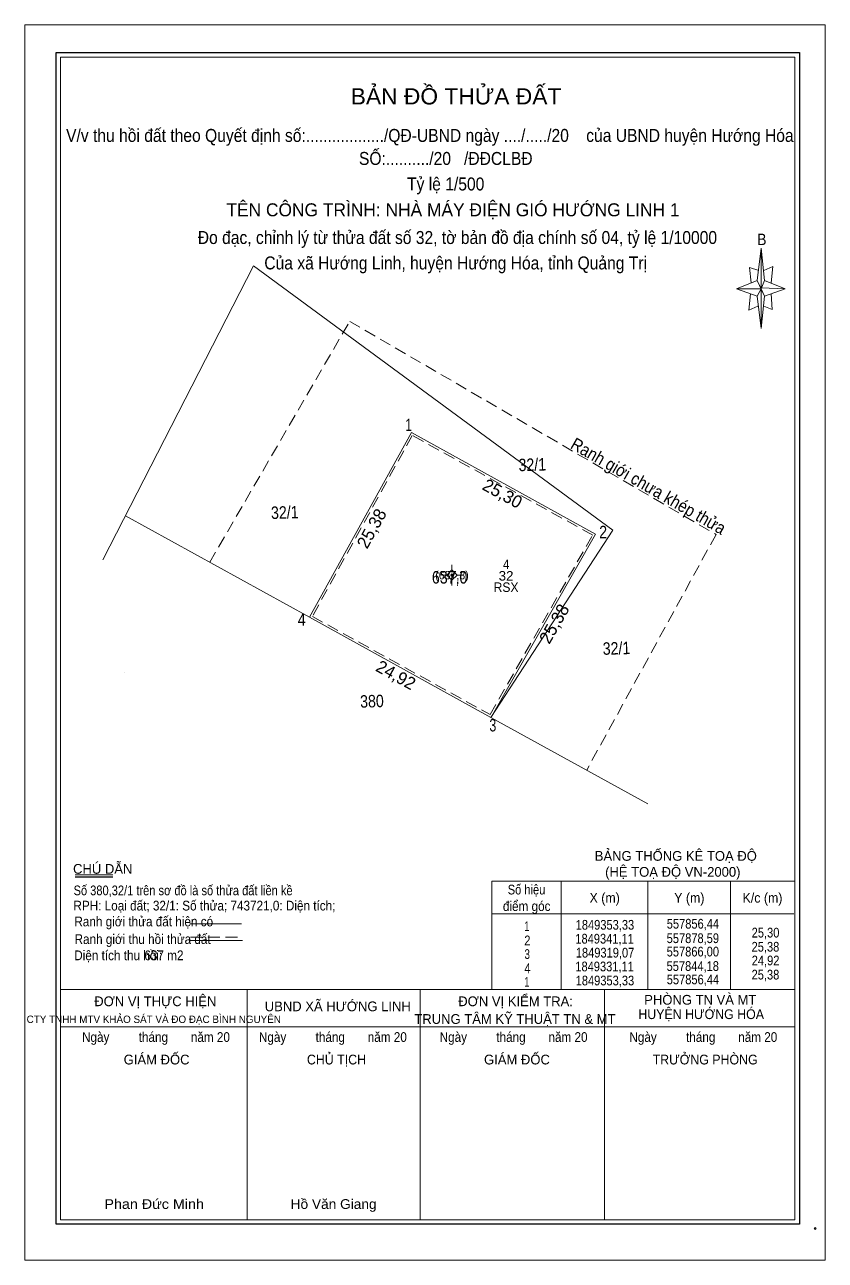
# Model space of a CAD drawing. Header units: metres. Extents: x 552890 to 558213, y 1847635 to 1849802.
# Drawn here: x 557809.9 to 557906.2, y 1849253.8 to 1849402.4 of the extents above; entities that cross this region are included whole.
import ezdxf
from ezdxf.enums import TextEntityAlignment as Align

# ---------------------------------------------------------------- set-up
doc = ezdxf.new("R2010")
doc.units = ezdxf.units.M
doc.header["$LTSCALE"] = 0.47
doc.header["$PDMODE"] = 32
doc.header["$PDSIZE"] = 0.235
doc.linetypes.add('MEDIUM_DASHED', pattern=[4.5, 3, -1.5])
for name, color, linetype, lineweight in [('1', 7, 'Continuous', 13), ('10', 7, 'Continuous', 13), ('11', 7, 'Continuous', 13), ('18', 7, 'Continuous', 13), ('2', 7, 'Continuous', 13)]:
    doc.layers.add(name, color=color, linetype=linetype, lineweight=lineweight)
for name, color, linetype in [('13', 7, 'Continuous'), ('15', 7, 'Continuous'), ('29', 7, 'Continuous'), ('30', 7, 'Continuous'), ('5', 7, 'Continuous')]:
    doc.layers.add(name, color=color, linetype=linetype)

msp = doc.modelspace()

# ---------------------------------------------------------------- hatches: boundary and pattern name
at = {"layer": '11'}
msp.add_hatch(color=256, dxfattribs=at).paths.add_polyline_path([(557861.4683, 1849336.1821, 1), (557861.1683, 1849336.1821, 1)])

# ---------------------------------------------------------------- linework, layer by layer
at = {"layer": '1'}
for p, q in [((557898.04, 1849371.62), (557898.53, 1849375.5)), ((557898.93, 1849371.62), (557901.42, 1849370.63)), ((557898.04, 1849369.73), (557895.55, 1849370.63)), ((557899.73, 1849370.03), (557899.83, 1849368.14)), ((557898.93, 1849369.73), (557898.53, 1849365.86)), ((557899.83, 1849368.14), (557898.83, 1849368.54)), ((557844.18, 1849331.11), (557822.04, 1849343.33)), ((557866, 1849319.07), (557884.87, 1849308.66)), ((557815.99, 1849300.12), (557820.5, 1849300.12)), ((557874.46, 1849299.35), (557874.46, 1849286.33)), ((557884.9, 1849299.35), (557884.9, 1849286.33)), ((557894.84, 1849299.35), (557894.84, 1849286.33)), ((557829.77, 1849294.23), (557836.01, 1849294.23)), ((557866.11, 1849295.42), (557902.44, 1849295.42)), ((557829.86, 1849292.23), (557836.11, 1849292.23)), ((557814.22, 1849286.33), (557902.59, 1849286.33)), ((557836.66, 1849258.67), (557836.66, 1849286.33)), ((557857.51, 1849258.67), (557857.51, 1849286.33)), ((557879.66, 1849258.67), (557879.66, 1849286.33)), ((557814.22, 1849281.86), (557902.59, 1849281.86))]:
    msp.add_line(p, q, dxfattribs=at)
at = {"layer": '1', "lineweight": 25}
msp.add_line((557815.99, 1849299.9), (557820.5, 1849299.9), dxfattribs=at)
at = {"layer": '1', "linetype": 'MEDIUM_DASHED'}
msp.add_line((557829.86, 1849292.65), (557836.15, 1849292.65), dxfattribs=at)
at = {"layer": '1'}
for points in [[(557809.91, 1849402.4), (557906.24, 1849402.4), (557906.24, 1849253.76), (557809.91, 1849253.76)], [(557814.22, 1849398.5), (557902.59, 1849398.5), (557902.59, 1849258.64), (557814.22, 1849258.64)], [(557898.53, 1849375.5), (557898.93, 1849371.62), (557898.53, 1849370.63)], [(557898.53, 1849370.63), (557895.55, 1849370.63), (557898.04, 1849371.62), (557898.93, 1849369.73), (557901.42, 1849370.63), (557898.53, 1849370.73)], [(557898.53, 1849370.63), (557898.53, 1849365.86), (557898.04, 1849369.73)]]:
    msp.add_lwpolyline(points, close=True, dxfattribs=at)
at = {"layer": '1', "lineweight": 25}
msp.add_lwpolyline([(557813.68, 1849399.04), (557903.14, 1849399.04), (557903.14, 1849258.1), (557813.68, 1849258.1)], close=True, dxfattribs=at)
at = {"layer": '1'}
for points in [[(557866, 1849319.07), (557880.66, 1849341.6), (557837.45, 1849373.39)], [(557898.24, 1849372.82), (557897.14, 1849373.21), (557897.34, 1849371.33)], [(557898.83, 1849372.82), (557899.93, 1849373.31), (557899.73, 1849371.33)], [(557898.53, 1849370.63), (557898.04, 1849371.62), (557895.55, 1849370.63)], [(557897.24, 1849370.03), (557897.04, 1849368.05), (557898.14, 1849368.54)], [(557898.53, 1849370.63), (557898.93, 1849369.73), (557901.42, 1849370.63)], [(557866.11, 1849286.33), (557866.11, 1849299.35), (557902.59, 1849299.35), (557902.59, 1849286.33)]]:
    msp.add_lwpolyline(points, dxfattribs=at)
at = {"layer": '1', "linetype": 'MEDIUM_DASHED'}
msp.add_lwpolyline([(557832.17, 1849337.74), (557849.02, 1849366.71), (557893.09, 1849341.07), (557877.53, 1849312.71)], dxfattribs=at)
msp.add_lwpolyline([(557878.25, 1849341.01), (557856.54, 1849352.99), (557844.52, 1849331.21), (557865.91, 1849319.41)], close=True, dxfattribs=at)
at = {"layer": '1'}
msp.add_point((557905.02, 1849257.6), dxfattribs=at)
at = {"layer": '10'}
for p, q in [((557837.45, 1849373.39), (557819.32, 1849338.03)), ((557821.91, 1849324.5), (557821.91, 1849324.51))]:
    msp.add_line(p, q, dxfattribs=at)
msp.add_lwpolyline([(557878.59, 1849341.11), (557866.02, 1849319.1), (557866, 1849319.07), (557844.18, 1849331.11), (557856.44, 1849353.33)], close=True, dxfattribs=at)
at = {"layer": '11'}
for p, q in [((557861.32, 1849337.43), (557861.32, 1849336.81)), ((557860.69, 1849336.18), (557860.07, 1849336.18)), ((557862.57, 1849336.18), (557861.94, 1849336.18)), ((557861.32, 1849335.56), (557861.32, 1849334.93))]:
    msp.add_line(p, q, dxfattribs=at)
msp.add_lwpolyline([(557861.32, 1849336.81), (557860.69, 1849336.18), (557861.32, 1849335.56), (557861.94, 1849336.18)], close=True, dxfattribs=at)
msp.add_circle((557861.3183, 1849336.1821), 0.15, dxfattribs=at)

# ---------------------------------------------------------------- texts
at = {"layer": '1'}
for s, height, width, p in [('BẢN ĐỒ THỬA ĐẤT', 1.953, 1.05, (557861.81, 1849392.81)), ('V/v thu hồi đất theo Quyết định số:................../QĐ-UBND ngày ..../...../20    của UBND huyện Hướng Hóa', 1.562, 0.9, (557858.66, 1849388.3)), ('SỐ:........../20   /ĐĐCLBĐ', 1.562, 0.9, (557860.575, 1849385.53)), ('Tỷ lệ 1/500', 1.562, 0.9, (557860.565, 1849382.46)), ('Đo đạc, chỉnh lý từ thửa đất số 32, tờ bản đồ địa chính số 04, tỷ lệ 1/10000', 1.562, 0.9, (557861.975, 1849376.02)), ('B', 1.369, 0.9, (557898.61, 1849375.89)), ('Của xã Hướng Linh, huyện Hướng Hóa, tỉnh Quảng Trị', 1.562, 0.9, (557861.765, 1849372.96)), ('Số hiệu', 1.172, 0.85, (557870.29, 1849297.77)), ('điểm góc', 1.172, 0.9, (557870.31, 1849295.78)), ('X (m)', 1.172, 0.95, (557879.695, 1849296.78)), ('Y (m)', 1.172, 0.95, (557889.88, 1849296.78)), ('K/c (m)', 1.172, 0.95, (557898.685, 1849296.78)), ('1', 1.172, 0.7, (557870.34, 1849293.36)), ('1849353,33', 1.172, 0.85, (557879.725, 1849293.53)), ('557856,44', 1.172, 0.85, (557890.315, 1849293.66)), ('2', 1.172, 0.85, (557870.39, 1849291.65)), ('1849341,11', 1.172, 0.85, (557879.685, 1849291.86)), ('557878,59', 1.172, 0.85, (557890.305, 1849291.92)), ('25,30', 1.172, 0.85, (557899.05, 1849292.59)), ('3', 1.172, 0.75, (557870.375, 1849290.01)), ('1849319,07', 1.172, 0.85, (557879.74, 1849290.18)), ('557866,00', 1.172, 0.85, (557890.305, 1849290.31)), ('25,38', 1.172, 0.85, (557899.04, 1849290.89)), ('1849331,11', 1.172, 0.85, (557879.685, 1849288.52)), ('557844,18', 1.172, 0.85, (557890.295, 1849288.57)), ('24,92', 1.172, 0.85, (557899.055, 1849289.24)), ('4', 1.172, 0.85, (557870.4, 1849288.3)), ('25,38', 1.172, 0.85, (557899.04, 1849287.54)), ('1', 1.172, 0.7, (557870.34, 1849286.66)), ('1849353,33', 1.172, 0.85, (557879.725, 1849286.83)), ('557856,44', 1.172, 0.85, (557890.315, 1849286.96)), ('HUYỆN HƯỚNG HÓA', 1.172, 0.95, (557891.305, 1849282.78)), ('Ngày         tháng       năm 20', 1.172, 0.9, (557825.705, 1849280.03)), ('Ngày         tháng       năm 20', 1.172, 0.9, (557846.99, 1849280.03)), ('Ngày         tháng       năm 20', 1.172, 0.9, (557868.735, 1849280.03)), ('Ngày         tháng       năm 20', 1.172, 0.9, (557891.565, 1849280.03)), ('CHỦ TỊCH', 1.172, 0.95, (557847.425, 1849277.32)), ('TRƯỞNG PHÒNG', 1.172, 0.95, (557891.785, 1849277.32)), ('Phan Đức Minh', 1.172, 1.1, (557825.49, 1849259.94)), ('Hồ Văn Giang', 1.172, 1.05, (557847.08, 1849259.94))]:
    msp.add_text(s, height=height, dxfattribs=dict(at, width=width)).set_placement(p, align=Align.CENTER)
for s, height, p in [('TÊN CÔNG TRÌNH: NHÀ MÁY ĐIỆN GIÓ HƯỚNG LINH 1', 1.562, (557861.44, 1849379.35)), ('ĐƠN VỊ THỰC HIỆN', 1.172, (557825.625, 1849284.33)), ('ĐƠN VỊ KIỂM TRA:', 1.172, (557868.975, 1849284.33)), ('PHÒNG TN VÀ MT', 1.172, (557891.2, 1849284.51)), ('UBND XÃ HƯỚNG LINH', 1.172, (557847.58, 1849283.72)), ('CTY TNHH MTV KHẢO SÁT VÀ ĐO ĐẠC BÌNH NGUYÊN', 0.8875, (557825.44, 1849282.31)), ('TRUNG TÂM KỸ THUẬT TN & MT', 1.172, (557868.895, 1849282.2)), ('GIÁM ĐỐC', 1.172, (557825.78, 1849277.32)), ('GIÁM ĐỐC', 1.172, (557869.14, 1849277.32))]:
    msp.add_text(s, height=height, dxfattribs=at).set_placement(p, align=Align.CENTER)
for s, p in [('BẢNG THỐNG KÊ TOẠ ĐỘ', (557878.5, 1849301.82)), ('CHÚ DẪN', (557815.73, 1849300.26)), ('(HỆ TOẠ ĐỘ VN-2000)', (557879.75, 1849299.9))]:
    msp.add_text(s, height=1.172, dxfattribs=at).set_placement(p)
for s, width, p in [('Số 380,32/1 trên sơ đồ là số thửa đất liền kề', 0.85, (557815.79, 1849297.67)), ('RPH: Loại đất; 32/1: Số thửa; 743721,0: Diện tích;', 0.9, (557815.77, 1849295.84)), ('Ranh giới thửa đất hiện có', 0.9, (557815.89, 1849293.93)), ('Ranh giới thu hồi thửa đất', 0.9, (557815.91, 1849291.81)), ('Diện tích thu hồi:', 0.9, (557815.87, 1849289.86)), ('637 m2', 0.9, (557824.31, 1849289.86))]:
    msp.add_text(s, height=1.172, dxfattribs=dict(at, width=width)).set_placement(p)
at = {"layer": '13', "width": 0.85}
for s, p in [('32/1', (557871.0077, 1849348.7298)), ('32/1', (557841.2277, 1849342.9798)), ('32/1', (557881.1377, 1849326.6398)), ('380', (557851.7127, 1849320.2738))]:
    msp.add_text(s, height=1.5, rotation=1.702, dxfattribs=at).set_placement(p, align=Align.CENTER)
at = {"layer": '15'}
for s, width, p in [('4', 0.9, (557867.84, 1849336.91)), ('32', 1.05, (557867.83, 1849335.53)), ('RSX', 0.95, (557867.83, 1849334.16))]:
    msp.add_text(s, height=1.143, dxfattribs=dict(at, width=width)).set_placement(p, align=Align.CENTER)
at = {"layer": '18'}
for s, width, p in [('1', 0.7, (557856.1, 1849353.51)), ('2', 0.85, (557879.51, 1849340.62)), ('4', 0.85, (557843.24, 1849330.09)), ('3', 0.75, (557866.235, 1849317.38))]:
    msp.add_text(s, height=1.5, dxfattribs=dict(at, width=width)).set_placement(p, align=Align.CENTER)
at = {"layer": '2'}
for s, rotation, p in [('25,30', 331.115, (557867.0377, 1849345.3434)), ('25,38', 61.112, (557852.3157, 1849341.4377)), ('25,38', 60.264, (557874.2741, 1849329.968)), ('24,92', 331.111, (557854.2177, 1849323.5132))]:
    msp.add_text(s, height=1.5, rotation=rotation, dxfattribs=at).set_placement(p, align=Align.CENTER)
at = {"layer": '29', "width": 0.9}
msp.add_text('Ranh giới chưa khép thửa', height=1.5, rotation=330.077, dxfattribs=at).set_placement((557884.5859, 1849346.2559), align=Align.CENTER)
at = {"layer": '30', "width": 0.85}
msp.add_text('637,0', height=1.5, dxfattribs=at).set_placement((557861.04, 1849335.17), align=Align.CENTER)
at = {"layer": '5', "width": 0.95}
msp.add_text('(637,3)', height=1, dxfattribs=at).set_placement((557861.325, 1849335.68), align=Align.CENTER)

doc.saveas('drawing.dxf')
